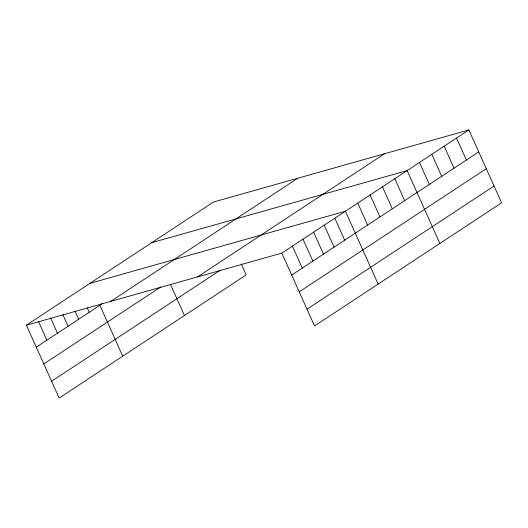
<?xml version="1.0" encoding="UTF-8"?>
<svg xmlns="http://www.w3.org/2000/svg" width="528" height="528" viewBox="0 0 528 528"><rect width="100%" height="100%" fill="white"/><g stroke="black" fill="none" stroke-linecap="round" stroke-linejoin="round"><path stroke-width="0.79" d="M241.256 263.941L246.18 274.89L59.143 398.053L26.4 325.195L213.437 202.033L468.857 129.947L501.6 202.805L314.563 325.967L281.82 253.11L468.857 129.947M36.274 347.16L102.604 303.481M110.689 301.409L297.726 178.246M43.817 363.957L160.901 286.856M197.531 276.896L384.569 153.734M51.599 381.262L220.117 270.29M291.694 275.068L478.724 151.912M299.237 291.865L486.275 168.703M307.019 309.17L494.05 186.008M151.714 242.675L407.134 170.59L439.877 243.448M89.991 283.318L345.411 211.233L378.154 284.09M26.4 325.195L281.82 253.11M456.509 138.072L466.382 160.037M444.167 146.203L454.04 168.168M431.825 154.334L441.692 176.293M419.476 162.459L429.35 184.424M394.792 178.715L404.659 200.68M382.444 186.846L392.317 208.811M370.102 194.977L379.975 216.935M357.76 203.102L367.627 225.067M334.811 218.209L344.685 240.174M324.218 225.192L334.085 247.157M313.619 232.168L323.486 254.133M303.019 239.151L312.886 261.109M292.42 246.127L302.293 268.092M170.485 284.447L184.457 315.539M99.865 305.283L122.734 356.182M87.292 307.87L89.265 312.266M75.049 311.19L78.665 319.242M62.806 314.51L68.066 326.225M50.556 317.83L57.466 333.201M38.313 321.143L46.867 340.184"/></g></svg>
